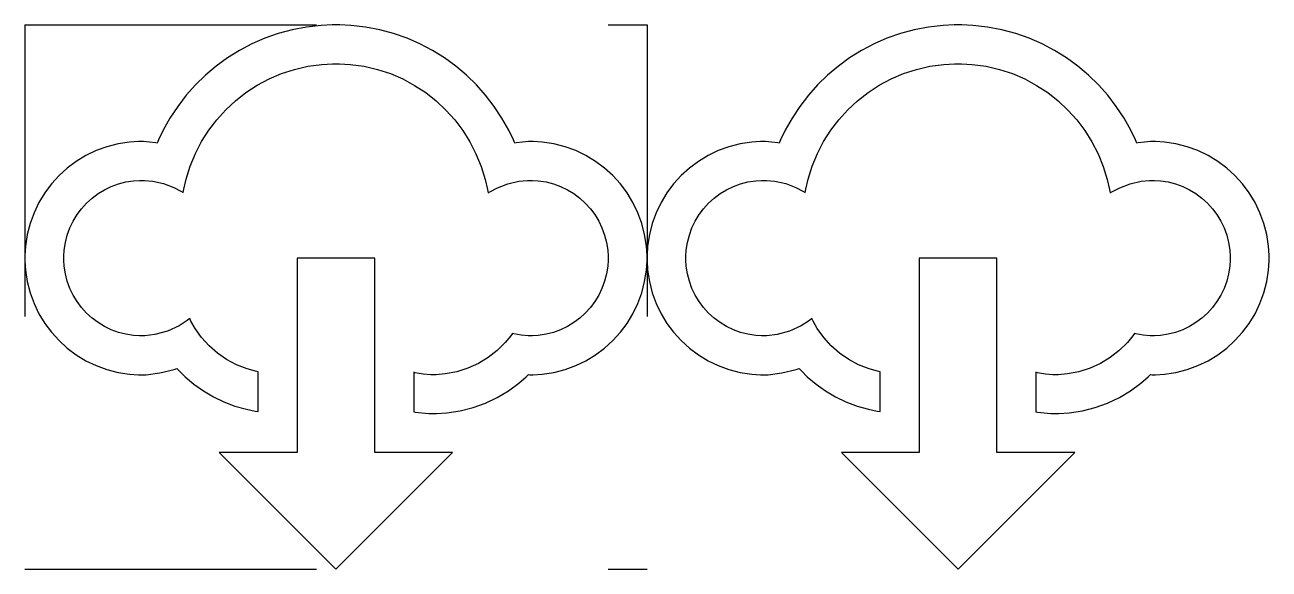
# Model space of a CAD drawing. Extents: x 0 to 21.3, y 0 to 9.3.
import ezdxf

# ---------------------------------------------------------------- set-up
doc = ezdxf.new("R2010")
doc.units = 0
doc.linetypes.add('DASHED', pattern=[10, 5, -5])
doc.layers.get('0').update_dxf_attribs({"linetype": 'CONTINUOUS'})
doc.layers.add('l_green', color=3, linetype='DASHED')

msp = doc.modelspace()

# ---------------------------------------------------------------- linework, layer by layer
for points in [[(8.66667, 7.33333), (8.63303, 7.33333), (8.53222, 7.32454), (8.42188, 7.30968), (8.39974, 7.30664), (8.37603, 7.36231), (8.29671, 7.52567), (8.1786, 7.73563), (8.04611, 7.93587), (7.8999, 8.12571), (7.74072, 8.30436), (7.56922, 8.47119), (7.38613, 8.62549), (7.19222, 8.76654), (6.98807, 8.89367), (6.77447, 9.00608), (6.55208, 9.10314), (6.32167, 9.18414), (6.08382, 9.24838), (5.83942, 9.29514), (5.58897, 9.32368), (5.39725, 9.33333), (5.33333, 9.33333), (5.26937, 9.33333), (5.07758, 9.32368), (4.82715, 9.29514), (4.58268, 9.24838), (4.34489, 9.18414), (4.11447, 9.10314), (3.89214, 9.00608), (3.6786, 8.89367), (3.4745, 8.76654), (3.2806, 8.62549), (3.0975, 8.47119), (2.92606, 8.30436), (2.76682, 8.12571), (2.62056, 7.93587), (2.48796, 7.73563), (2.36974, 7.52567), (2.29036, 7.36225), (2.2666, 7.30664), (2.24463, 7.30968), (2.1346, 7.32454), (2.03364, 7.33333), (2, 7.33333), (1.94883, 7.33333), (1.79546, 7.32303), (1.59685, 7.29275), (1.40517, 7.24349), (1.22135, 7.17622), (1.04655, 7.09201), (0.881619, 6.99186), (0.727701, 6.87674), (0.585667, 6.74767), (0.456597, 6.60563), (0.341471, 6.45171), (0.241319, 6.28678), (0.157118, 6.11199), (0.089844, 5.92817), (0.040582, 5.73649), (0.010308, 5.53787), (0, 5.3845), (0, 5.33333), (0, 5.28222), (0.010308, 5.12885), (0.040582, 4.93024), (0.089844, 4.73856), (0.157118, 4.55474), (0.241319, 4.37993), (0.341471, 4.215), (0.456597, 4.06108), (0.585667, 3.91906), (0.727701, 3.78999), (0.881619, 3.67486), (1.04655, 3.57471), (1.22135, 3.4905), (1.40517, 3.42324), (1.59685, 3.37397), (1.79546, 3.34369), (1.94883, 3.33333), (2, 3.33333), (2.07796, 3.33333), (2.31196, 3.36344), (2.5599, 3.42546), (2.60807, 3.4414), (2.64128, 3.40468), (2.74729, 3.30012), (2.89817, 3.17156), (3.05985, 3.05632), (3.23139, 2.95508), (3.412, 2.86854), (3.60092, 2.79725), (3.79715, 2.74192), (3.94894, 2.71067), (4, 2.70313), (4, 3.38282), (3.95176, 3.39285), (3.80946, 3.43397), (3.62842, 3.50543), (3.45839, 3.59619), (3.30083, 3.70503), (3.15739, 3.83078), (3.02951, 3.97233), (2.91878, 4.12853), (2.84717, 4.25456), (2.82682, 4.29818), (2.78424, 4.26389), (2.64589, 4.17415), (2.44613, 4.08024), (2.22999, 4.02078), (2.05746, 4), (2, 4), (1.96593, 4), (1.86372, 4.00694), (1.73139, 4.02713), (1.60362, 4.06), (1.48112, 4.10493), (1.36458, 4.16108), (1.25467, 4.22792), (1.15202, 4.30474), (1.05729, 4.39079), (0.971246, 4.48551), (0.894476, 4.58822), (0.827636, 4.69814), (0.771485, 4.81467), (0.726617, 4.93712), (0.693739, 5.06483), (0.673503, 5.19715), (0.666667, 5.29932), (0.666667, 5.33333), (0.666667, 5.3674), (0.673503, 5.46962), (0.693739, 5.60194), (0.726617, 5.72971), (0.771485, 5.85221), (0.827636, 5.96875), (0.894476, 6.07867), (0.971246, 6.18132), (1.05729, 6.27604), (1.15202, 6.36208), (1.25467, 6.43886), (1.36458, 6.50569), (1.48112, 6.56185), (1.60362, 6.60672), (1.73139, 6.6396), (1.86372, 6.65983), (1.96593, 6.66667), (2, 6.66667), (2.04833, 6.66667), (2.19342, 6.65235), (2.37776, 6.611), (2.55132, 6.54514), (2.67389, 6.48188), (2.71257, 6.45736), (2.72265, 6.51568), (2.76346, 6.68875), (2.83376, 6.91211), (2.92253, 7.12663), (3.02886, 7.33132), (3.15181, 7.52513), (3.29042, 7.70719), (3.44379, 7.87646), (3.61094, 8.03201), (3.79096, 8.1729), (3.98296, 8.29813), (4.18593, 8.40668), (4.39899, 8.49772), (4.62121, 8.57021), (4.85161, 8.62315), (5.08931, 8.65565), (5.27229, 8.66667), (5.33333, 8.66667), (5.39432, 8.66667), (5.57736, 8.6556), (5.81489, 8.62294), (6.04492, 8.56976), (6.26654, 8.49696), (6.47889, 8.4056), (6.68099, 8.29656), (6.87207, 8.17085), (7.05111, 8.02946), (7.21724, 7.87332), (7.36951, 7.7035), (7.50711, 7.52089), (7.62907, 7.3265), (7.73454, 7.12131), (7.82254, 6.90625), (7.89225, 6.68235), (7.93261, 6.50896), (7.94271, 6.45053), (7.98178, 6.47597), (8.10618, 6.54144), (8.28271, 6.60938), (8.47021, 6.65196), (8.61751, 6.66667), (8.66667, 6.66667), (8.70068, 6.66667), (8.80285, 6.65983), (8.93517, 6.6396), (9.06287, 6.60672), (9.18533, 6.56185), (9.30186, 6.50569), (9.41178, 6.43886), (9.51449, 6.36208), (9.60921, 6.27604), (9.69526, 6.18132), (9.77208, 6.07867), (9.83892, 5.96875), (9.89507, 5.85221), (9.94, 5.72971), (9.97288, 5.60194), (9.99306, 5.46962), (10, 5.3674), (10, 5.33333), (10, 5.29932), (9.99306, 5.19715), (9.97288, 5.06483), (9.94, 4.93712), (9.89507, 4.81467), (9.83892, 4.69814), (9.77208, 4.58822), (9.69526, 4.48551), (9.60921, 4.39079), (9.51449, 4.30474), (9.41178, 4.22792), (9.30186, 4.16108), (9.18533, 4.10493), (9.06287, 4.06), (8.93517, 4.02713), (8.80285, 4.00694), (8.70068, 4), (8.66667, 4), (8.62744, 4), (8.50993, 4.01074), (8.38314, 4.03321), (8.35807, 4.03907), (8.32992, 3.99929), (8.23617, 3.8865), (8.09771, 3.74918), (7.94401, 3.62869), (7.77669, 3.52653), (7.59711, 3.44439), (7.40679, 3.38374), (7.20731, 3.34625), (7.05181, 3.33333), (7, 3.33333), (6.95763, 3.33333), (6.83062, 3.34489), (6.69368, 3.36882), (6.66667, 3.375), (6.66667, 2.69857), (6.69385, 2.69417), (6.92344, 2.66667), (7, 2.66667), (7.05897, 2.66667), (7.23594, 2.67854), (7.46506, 2.71326), (7.68625, 2.76975), (7.89844, 2.84679), (8.10042, 2.94331), (8.29124, 3.05811), (8.46972, 3.19), (8.59532, 3.2991), (8.63476, 3.33789), (8.63753, 3.33772), (8.65935, 3.33333), (8.66667, 3.33333), (8.71778, 3.33333), (8.87115, 3.34369), (9.06976, 3.37397), (9.26144, 3.42324), (9.44526, 3.4905), (9.62007, 3.57471), (9.785, 3.67486), (9.93892, 3.78999), (10.0809, 3.91906), (10.21, 4.06108), (10.3251, 4.215), (10.4253, 4.37993), (10.5095, 4.55474), (10.5768, 4.73856), (10.626, 4.93024), (10.6563, 5.12885), (10.6667, 5.28222), (10.6667, 5.33333), (10.6667, 5.3845), (10.6563, 5.53787), (10.626, 5.73649), (10.5768, 5.92817), (10.5095, 6.11199), (10.4253, 6.28678), (10.3251, 6.45171), (10.21, 6.60563), (10.0809, 6.74767), (9.93892, 6.87674), (9.785, 6.99186), (9.62007, 7.09201), (9.44526, 7.17622), (9.26144, 7.24349), (9.06976, 7.29275), (8.87115, 7.32303), (8.71778, 7.33333), (8.66667, 7.33333)], [(19.33337, 7.33333), (19.29973, 7.33333), (19.19892, 7.32454), (19.08858, 7.30968), (19.06644, 7.30664), (19.04273, 7.36231), (18.96341, 7.52567), (18.8453, 7.73563), (18.71281, 7.93587), (18.5666, 8.12571), (18.40742, 8.30436), (18.23592, 8.47119), (18.05283, 8.62549), (17.85892, 8.76654), (17.65477, 8.89367), (17.44117, 9.00608), (17.21878, 9.10314), (16.98837, 9.18414), (16.75052, 9.24838), (16.50612, 9.29514), (16.25567, 9.32368), (16.06395, 9.33333), (16.00003, 9.33333), (15.93607, 9.33333), (15.74428, 9.32368), (15.49385, 9.29514), (15.24938, 9.24838), (15.01159, 9.18414), (14.78117, 9.10314), (14.55884, 9.00608), (14.3453, 8.89367), (14.1412, 8.76654), (13.9473, 8.62549), (13.7642, 8.47119), (13.59276, 8.30436), (13.43352, 8.12571), (13.28726, 7.93587), (13.15466, 7.73563), (13.03644, 7.52567), (12.95706, 7.36225), (12.9333, 7.30664), (12.91133, 7.30968), (12.8013, 7.32454), (12.70034, 7.33333), (12.6667, 7.33333), (12.61553, 7.33333), (12.46216, 7.32303), (12.26355, 7.29275), (12.07187, 7.24349), (11.88805, 7.17622), (11.71325, 7.09201), (11.548319, 6.99186), (11.394401, 6.87674), (11.252367, 6.74767), (11.123297, 6.60563), (11.008171, 6.45171), (10.908019, 6.28678), (10.823818, 6.11199), (10.756544, 5.92817), (10.707282, 5.73649), (10.677008, 5.53787), (10.6667, 5.3845), (10.6667, 5.33333), (10.6667, 5.28222), (10.677008, 5.12885), (10.707282, 4.93024), (10.756544, 4.73856), (10.823818, 4.55474), (10.908019, 4.37993), (11.008171, 4.215), (11.123297, 4.06108), (11.252367, 3.91906), (11.394401, 3.78999), (11.548319, 3.67486), (11.71325, 3.57471), (11.88805, 3.4905), (12.07187, 3.42324), (12.26355, 3.37397), (12.46216, 3.34369), (12.61553, 3.33333), (12.6667, 3.33333), (12.74466, 3.33333), (12.97866, 3.36344), (13.2266, 3.42546), (13.27477, 3.4414), (13.30798, 3.40468), (13.41399, 3.30012), (13.56487, 3.17156), (13.72655, 3.05632), (13.89809, 2.95508), (14.0787, 2.86854), (14.26762, 2.79725), (14.46385, 2.74192), (14.61564, 2.71067), (14.6667, 2.70313), (14.6667, 3.38282), (14.61846, 3.39285), (14.47616, 3.43397), (14.29512, 3.50543), (14.12509, 3.59619), (13.96753, 3.70503), (13.82409, 3.83078), (13.69621, 3.97233), (13.58548, 4.12853), (13.51387, 4.25456), (13.49352, 4.29818), (13.45094, 4.26389), (13.31259, 4.17415), (13.11283, 4.08024), (12.89669, 4.02078), (12.72416, 4), (12.6667, 4), (12.63263, 4), (12.53042, 4.00694), (12.39809, 4.02713), (12.27032, 4.06), (12.14782, 4.10493), (12.03128, 4.16108), (11.92137, 4.22792), (11.81872, 4.30474), (11.72399, 4.39079), (11.637946, 4.48551), (11.561176, 4.58822), (11.494336, 4.69814), (11.438185, 4.81467), (11.393317, 4.93712), (11.360439, 5.06483), (11.340203, 5.19715), (11.333367, 5.29932), (11.333367, 5.33333), (11.333367, 5.3674), (11.340203, 5.46962), (11.360439, 5.60194), (11.393317, 5.72971), (11.438185, 5.85221), (11.494336, 5.96875), (11.561176, 6.07867), (11.637946, 6.18132), (11.72399, 6.27604), (11.81872, 6.36208), (11.92137, 6.43886), (12.03128, 6.50569), (12.14782, 6.56185), (12.27032, 6.60672), (12.39809, 6.6396), (12.53042, 6.65983), (12.63263, 6.66667), (12.6667, 6.66667), (12.71503, 6.66667), (12.86012, 6.65235), (13.04446, 6.611), (13.21802, 6.54514), (13.34059, 6.48188), (13.37927, 6.45736), (13.38935, 6.51568), (13.43016, 6.68875), (13.50046, 6.91211), (13.58923, 7.12663), (13.69556, 7.33132), (13.81851, 7.52513), (13.95712, 7.70719), (14.11049, 7.87646), (14.27764, 8.03201), (14.45766, 8.1729), (14.64966, 8.29813), (14.85263, 8.40668), (15.06569, 8.49772), (15.28791, 8.57021), (15.51831, 8.62315), (15.75601, 8.65565), (15.93899, 8.66667), (16.00003, 8.66667), (16.06102, 8.66667), (16.24406, 8.6556), (16.48159, 8.62294), (16.71162, 8.56976), (16.93324, 8.49696), (17.14559, 8.4056), (17.34769, 8.29656), (17.53877, 8.17085), (17.71781, 8.02946), (17.88394, 7.87332), (18.03621, 7.7035), (18.17381, 7.52089), (18.29577, 7.3265), (18.40124, 7.12131), (18.48924, 6.90625), (18.55895, 6.68235), (18.59931, 6.50896), (18.60941, 6.45053), (18.64848, 6.47597), (18.77288, 6.54144), (18.94941, 6.60938), (19.13691, 6.65196), (19.28421, 6.66667), (19.33337, 6.66667), (19.36738, 6.66667), (19.46955, 6.65983), (19.60187, 6.6396), (19.72957, 6.60672), (19.85203, 6.56185), (19.96856, 6.50569), (20.07848, 6.43886), (20.18119, 6.36208), (20.27591, 6.27604), (20.36196, 6.18132), (20.43878, 6.07867), (20.50562, 5.96875), (20.56177, 5.85221), (20.6067, 5.72971), (20.63958, 5.60194), (20.65976, 5.46962), (20.6667, 5.3674), (20.6667, 5.33333), (20.6667, 5.29932), (20.65976, 5.19715), (20.63958, 5.06483), (20.6067, 4.93712), (20.56177, 4.81467), (20.50562, 4.69814), (20.43878, 4.58822), (20.36196, 4.48551), (20.27591, 4.39079), (20.18119, 4.30474), (20.07848, 4.22792), (19.96856, 4.16108), (19.85203, 4.10493), (19.72957, 4.06), (19.60187, 4.02713), (19.46955, 4.00694), (19.36738, 4), (19.33337, 4), (19.29414, 4), (19.17663, 4.01074), (19.04984, 4.03321), (19.02477, 4.03907), (18.99662, 3.99929), (18.90287, 3.8865), (18.76441, 3.74918), (18.61071, 3.62869), (18.44339, 3.52653), (18.26381, 3.44439), (18.07349, 3.38374), (17.87401, 3.34625), (17.71851, 3.33333), (17.6667, 3.33333), (17.62433, 3.33333), (17.49732, 3.34489), (17.36038, 3.36882), (17.33337, 3.375), (17.33337, 2.69857), (17.36055, 2.69417), (17.59014, 2.66667), (17.6667, 2.66667), (17.72567, 2.66667), (17.90264, 2.67854), (18.13176, 2.71326), (18.35295, 2.76975), (18.56514, 2.84679), (18.76712, 2.94331), (18.95794, 3.05811), (19.13642, 3.19), (19.26202, 3.2991), (19.30146, 3.33789), (19.30423, 3.33772), (19.32605, 3.33333), (19.33337, 3.33333), (19.38448, 3.33333), (19.53785, 3.34369), (19.73646, 3.37397), (19.92814, 3.42324), (20.11196, 3.4905), (20.28677, 3.57471), (20.4517, 3.67486), (20.60562, 3.78999), (20.7476, 3.91906), (20.8767, 4.06108), (20.9918, 4.215), (21.092, 4.37993), (21.1762, 4.55474), (21.2435, 4.73856), (21.2927, 4.93024), (21.323, 5.12885), (21.3334, 5.28222), (21.3334, 5.33333), (21.3334, 5.3845), (21.323, 5.53787), (21.2927, 5.73649), (21.2435, 5.92817), (21.1762, 6.11199), (21.092, 6.28678), (20.9918, 6.45171), (20.8767, 6.60563), (20.7476, 6.74767), (20.60562, 6.87674), (20.4517, 6.99186), (20.28677, 7.09201), (20.11196, 7.17622), (19.92814, 7.24349), (19.73646, 7.29275), (19.53785, 7.32303), (19.38448, 7.33333), (19.33337, 7.33333)], [(6, 5.33333), (4.66667, 5.33333), (4.66667, 2), (3.33333, 2), (5.33333, 0), (7.33333, 2), (6, 2), (6, 5.33333)], [(16.6667, 5.33333), (15.33337, 5.33333), (15.33337, 2), (14.00003, 2), (16.00003, 0), (18.00003, 2), (16.6667, 2), (16.6667, 5.33333)]]:
    msp.add_lwpolyline(points)
at = {"layer": 'l_green'}
for p, q in [((0, 9.33333), (10.6667, 9.33333)), ((0, 9.33333), (0, 0)), ((10.6667, 9.33333), (10.6667, 0)), ((0, 0), (10.6667, 0))]:
    msp.add_line(p, q, dxfattribs=at)

doc.saveas('drawing.dxf')
